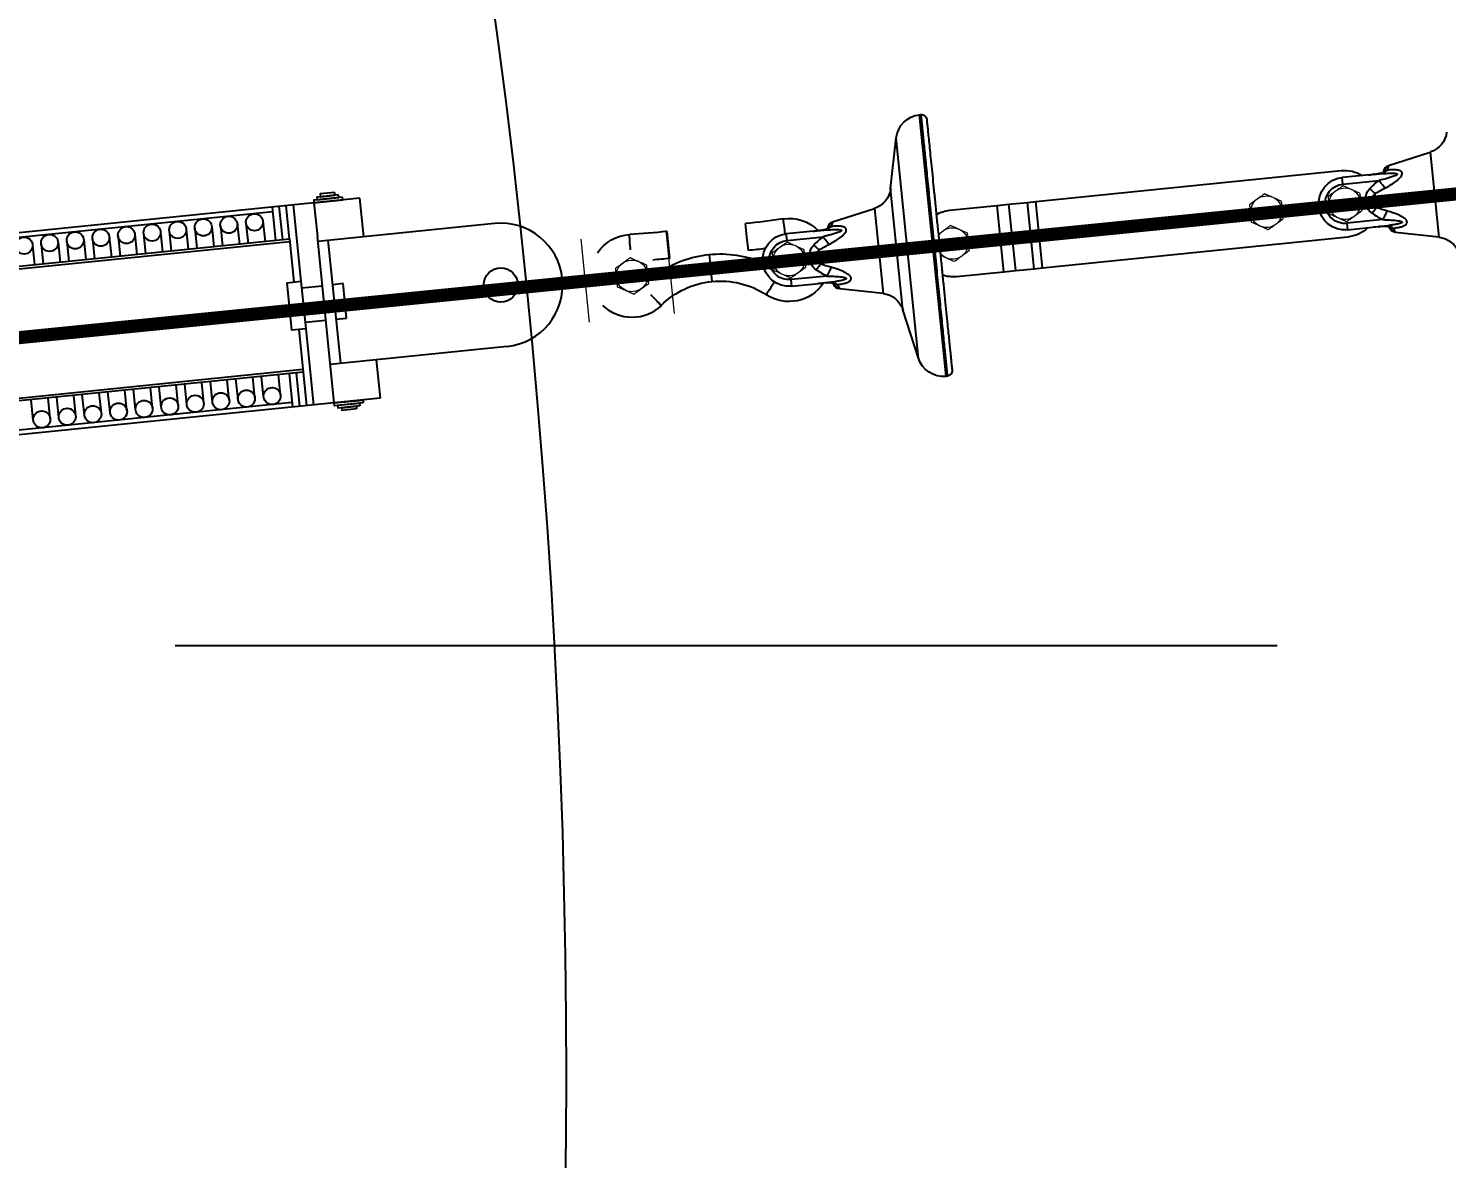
# Model space of a CAD drawing. Header units: millimetres. Extents: x -37020 to 35906, y -101 to 52234.
# Drawn here: x -153.634 to -152.556, y 319.414 to 320.274 of the extents above; entities that cross this region are included whole.
import ezdxf

# ---------------------------------------------------------------- set-up
doc = ezdxf.new("R2010")
doc.units = ezdxf.units.MM
doc.header["$PDMODE"] = 35
doc.header["$PDSIZE"] = 1
doc.linetypes.add('CENTER', pattern=[50.8, 31.75, -6.35, 6.35, -6.35])
doc.linetypes.add('DASHED', pattern=[0.3, 0.17, -0.13])
doc.layers.add('Catenaria', color=2, linetype='Continuous')
doc.layers.add('GE-Cotas', color=1, linetype='Continuous')
doc.styles.add('Romans', font='romans.shx', dxfattribs={"width": 0.8})
doc.styles.get("Standard").update_dxf_attribs({"font": 'arial.ttf'})
doc.dimstyles.get("Standard").update_dxf_attribs({"dimtxt": 0.18, "dimasz": 0.18, "dimexe": 0.18, "dimexo": 0.0625, "dimgap": 0.09, "dimtad": 0, "dimtih": 1, "dimtoh": 1, "dimdec": 4, "dimzin": 0, "dimdsep": 46, "dimtxsty": 'Standard', "dimcen": 0.09, "dimadec": 0, "dimazin": 0, "dimtfac": 1, "dimtdec": 4, "dimtofl": 0, "dimtmove": 0, "dimatfit": 3, "dimfxl": 1, "dimtolj": 1, "dimtzin": 0, "dimarcsym": 0})

# ---------------------------------------------------------------- blocks, each defined once
blk = doc.blocks.new('A$C356E08B0')
at = {"layer": 'GE-Cotas'}
for p, q in [((0.147, 0.1592), (1.9904, 0.1592)), ((0.147, 0.1297), (0.147, 0.1592)), ((0.1821, 0.1592), (0.1821, 0.0319)), ((0.198, 0.1009), (0.198, 0.1592)), ((0.2033, 0.1335), (0.2033, 0.1592)), ((0.2086, 0.1335), (0.2086, 0.1592)), ((0.2139, 0.1335), (0.2139, 0.1592)), ((0.2139, 0.1557), (1.9818, 0.1557)), ((0.2221, 0.1492), (0.2221, 0.1335)), ((0.2351, 0.1492), (0.2351, 0.1335)), ((0.2417, 0.1492), (0.2417, 0.1335)), ((0.2546, 0.1492), (0.2546, 0.1335)), ((0.2613, 0.1492), (0.2613, 0.1335)), ((0.2742, 0.1492), (0.2742, 0.1335)), ((0.2808, 0.1492), (0.2808, 0.1335)), ((0.2938, 0.1492), (0.2938, 0.1335)), ((0.3004, 0.1492), (0.3004, 0.1335)), ((0.3134, 0.1492), (0.3134, 0.1335)), ((0.32, 0.1492), (0.32, 0.1335)), ((0.3329, 0.1492), (0.3329, 0.1335)), ((0.3396, 0.1492), (0.3396, 0.1335)), ((0.3525, 0.1492), (0.3525, 0.1335)), ((0.3591, 0.1492), (0.3591, 0.1335)), ((0.3721, 0.1492), (0.3721, 0.1335)), ((0.3787, 0.1492), (0.3787, 0.1335)), ((0.3916, 0.1492), (0.3916, 0.1335)), ((0.3983, 0.1492), (0.3983, 0.1335)), ((0.4112, 0.1492), (0.4112, 0.1335)), ((0.047, 0.1297), (0.1821, 0.1297)), ((0.2033, 0.1335), (2.0061, 0.1335)), ((0.2033, 0.1009), (0.2033, 0.1335)), ((0.2033, 0.1316), (2.0061, 0.1316)), ((0.198, 0.0959), (0.1821, 0.0959)), ((0.198, 0.0696), (0.1821, 0.0696)), ((0.198, 0.0062), (0.198, 0.0646)), ((0.2033, 0.0319), (0.2033, 0.0646)), ((0.047, 0.0357), (0.1821, 0.0357)), ((0.147, 0.0357), (0.147, 0.0062)), ((0.2033, 0.0339), (2.0061, 0.0339)), ((0.1821, 0.0062), (0.1821, 0.0319)), ((0.2033, 0.0319), (2.0061, 0.0319)), ((0.2033, 0.0319), (0.2033, 0.0062)), ((0.2086, 0.0319), (0.2086, 0.0062)), ((0.2139, 0.0319), (0.2139, 0.0062)), ((0.2221, 0.0163), (0.2221, 0.0319)), ((0.2351, 0.0163), (0.2351, 0.0319)), ((0.2417, 0.0163), (0.2417, 0.0319)), ((0.2546, 0.0163), (0.2546, 0.0319)), ((0.2613, 0.0163), (0.2613, 0.0319)), ((0.2742, 0.0163), (0.2742, 0.0319)), ((0.2808, 0.0163), (0.2808, 0.0319)), ((0.2938, 0.0163), (0.2938, 0.0319)), ((0.3004, 0.0163), (0.3004, 0.0319)), ((0.3134, 0.0163), (0.3134, 0.0319)), ((0.32, 0.0163), (0.32, 0.0319)), ((0.3329, 0.0163), (0.3329, 0.0319)), ((0.3396, 0.0163), (0.3396, 0.0319)), ((0.3525, 0.0163), (0.3525, 0.0319)), ((0.3591, 0.0163), (0.3591, 0.0319)), ((0.3721, 0.0163), (0.3721, 0.0319)), ((0.3787, 0.0163), (0.3787, 0.0319)), ((0.3916, 0.0163), (0.3916, 0.0319)), ((0.3983, 0.0163), (0.3983, 0.0319)), ((0.147, 0.0062), (1.9904, 0.0062)), ((0.2139, 0.0098), (1.9818, 0.0098))]:
    blk.add_line(p, q, dxfattribs=at)
at = {"layer": 'GE-Cotas', "linetype": 'DASHED', "ltscale": 6}
blk.add_line((0.1741, 0.1297), (0.1741, 0.0357), dxfattribs=at)
at = {"layer": 'GE-Cotas'}
for points in [[(0.1629, 0.1634), (0.1794, 0.1634), (0.1794, 0.1613), (0.1629, 0.1613)], [(0.1656, 0.1655), (0.1766, 0.1655), (0.1766, 0.1634), (0.1656, 0.1634)], [(0.1601, 0.1613), (0.1821, 0.1613), (0.1821, 0.1592), (0.1601, 0.1592)], [(0.1601, 0.0042), (0.1821, 0.0042), (0.1821, 0.0062), (0.1601, 0.0062)], [(0.1629, 0.0021), (0.1794, 0.0021), (0.1794, 0.0042), (0.1629, 0.0042)], [(0.1656, 0), (0.1766, 0), (0.1766, 0.0021), (0.1656, 0.0021)]]:
    blk.add_lwpolyline(points, close=True, dxfattribs=at)
blk.add_lwpolyline([(0.198, 0.1009), (0.2086, 0.1009), (0.2086, 0.0646), (0.198, 0.0646), (0.198, 0.1009)], dxfattribs=at)
at = {"layer": 'GE-Cotas', "linetype": 'DASHED', "ltscale": 6}
blk.add_lwpolyline([(0.1741, 0.0959), (0.1662, 0.0959), (0.1662, 0.0696), (0.1741, 0.0696)], dxfattribs=at)
at = {"layer": 'GE-Cotas'}
for centre, radius in [((0.2286, 0.1492), 0.00647), ((0.2482, 0.1492), 0.00647), ((0.2677, 0.1492), 0.00647), ((0.2873, 0.1492), 0.00647), ((0.3069, 0.1492), 0.00647), ((0.3265, 0.1492), 0.00647), ((0.346, 0.1492), 0.00647), ((0.3656, 0.1492), 0.00647), ((0.3852, 0.1492), 0.00647), ((0.4047, 0.1492), 0.00647), ((0.047, 0.0827), 0.013), ((0.2286, 0.0163), 0.00647), ((0.2482, 0.0163), 0.00647), ((0.2677, 0.0163), 0.00647), ((0.2873, 0.0163), 0.00647), ((0.3069, 0.0163), 0.00647), ((0.3265, 0.0163), 0.00647), ((0.346, 0.0163), 0.00647), ((0.3656, 0.0163), 0.00647), ((0.3852, 0.0163), 0.00647), ((0.4047, 0.0163), 0.00647)]:
    blk.add_circle(centre, radius, dxfattribs=at)
blk.add_arc((0.047, 0.0827), 0.047, 90, 270, dxfattribs=at)
blk = doc.blocks.new('A$C60C7134E')
at = {"layer": 'Catenaria', "color": 6, "linetype": 'Continuous', "lineweight": 15}
blk.add_line((2.3779, -1.4258), (2.3446, -1.4798), dxfattribs=at)
at = {"layer": 'Catenaria', "color": 1, "linetype": 'Continuous', "lineweight": 15}
blk.add_line((2.4332, -1.4599), (2.3999, -1.514), dxfattribs=at)
at = {"layer": 'Catenaria', "color": 1}
for p, q in [((2.4117, -1.4962), (2.4063, -1.5049)), ((2.4427, -1.5031), (2.4481, -1.4943)), ((2.4427, -1.5031), (2.4481, -1.4943)), ((2.4063, -1.5049), (2.4009, -1.5137)), ((2.4373, -1.5118), (2.4427, -1.5031)), ((2.4373, -1.5118), (2.4427, -1.5031)), ((2.6399, -1.5072), (2.5349, -1.6774)), ((2.6407, -1.5077), (2.6399, -1.5072)), ((2.5016, -1.5218), (2.5042, -1.5175)), ((2.5042, -1.5175), (2.5244, -1.53)), ((2.6149, -1.5104), (2.5265, -1.6537)), ((2.6149, -1.5104), (2.5883, -1.5383)), ((2.4628, -1.5277), (2.4573, -1.5364)), ((2.5251, -1.5363), (2.5016, -1.5218)), ((2.5252, -1.5304), (2.5214, -1.5281)), ((2.5252, -1.5303), (2.5245, -1.5299)), ((2.5271, -1.5314), (2.5252, -1.5304)), ((2.5271, -1.5314), (2.5252, -1.5304)), ((2.5271, -1.5315), (2.5252, -1.5304)), ((2.5252, -1.5304), (2.5252, -1.5304)), ((2.5271, -1.5314), (2.5271, -1.5315)), ((2.5378, -1.5316), (2.5375, -1.5322)), ((2.5692, -1.5429), (2.5378, -1.5316)), ((2.4573, -1.5364), (2.4519, -1.5452)), ((2.5166, -1.5424), (2.511, -1.5515)), ((2.5883, -1.5383), (2.5395, -1.6174)), ((2.4859, -1.5473), (2.4832, -1.5516)), ((2.5034, -1.564), (2.4832, -1.5516)), ((2.4859, -1.5473), (2.5094, -1.5618)), ((2.535, -1.5983), (2.5692, -1.5429)), ((2.5004, -1.5622), (2.5041, -1.5646)), ((2.5041, -1.5646), (2.5059, -1.5658)), ((2.5041, -1.5646), (2.5041, -1.5646)), ((2.5059, -1.5658), (2.5059, -1.5658)), ((2.5112, -1.5747), (2.5109, -1.5753)), ((2.5109, -1.5753), (2.535, -1.5983)), ((2.6138, -1.5788), (2.6447, -1.5978)), ((2.6447, -1.5978), (2.618, -1.6411)), ((2.6524, -1.6026), (2.6257, -1.6458)), ((2.6447, -1.5978), (2.6524, -1.6026)), ((2.6524, -1.6026), (2.6644, -1.61)), ((2.5395, -1.6174), (2.5265, -1.6537)), ((2.6644, -1.61), (2.6377, -1.6532)), ((2.6698, -1.6133), (2.6431, -1.6566)), ((2.6644, -1.61), (2.6698, -1.6133)), ((2.6698, -1.6133), (2.8684, -1.7359)), ((2.5871, -1.622), (2.618, -1.6411)), ((2.618, -1.6411), (2.6257, -1.6458)), ((2.6257, -1.6458), (2.6377, -1.6532)), ((2.6377, -1.6532), (2.6431, -1.6566)), ((2.6431, -1.6566), (2.8418, -1.7791)), ((2.5349, -1.6774), (2.5356, -1.6779)), ((2.8633, -1.745), (2.8659, -1.7407)), ((2.8868, -1.7595), (2.8633, -1.745)), ((2.8659, -1.7407), (2.8861, -1.7532)), ((2.8869, -1.7535), (2.8831, -1.7513)), ((2.8867, -1.7534), (2.8835, -1.7515)), ((2.8869, -1.7535), (2.8862, -1.7531)), ((2.8888, -1.7546), (2.8869, -1.7535)), ((2.8888, -1.7546), (2.8869, -1.7535)), ((2.8888, -1.7546), (2.8869, -1.7535)), ((2.8869, -1.7535), (2.8869, -1.7535)), ((2.8888, -1.7546), (2.8888, -1.7546)), ((2.8995, -1.7548), (2.8992, -1.7553)), ((2.9309, -1.766), (2.8995, -1.7548)), ((2.8783, -1.7656), (2.8727, -1.7747)), ((2.8967, -1.8214), (2.9309, -1.766)), ((2.8476, -1.7705), (2.8449, -1.7747)), ((2.8651, -1.7872), (2.8449, -1.7747)), ((2.8476, -1.7705), (2.8711, -1.785)), ((2.8621, -1.7853), (2.8658, -1.7877)), ((2.8658, -1.7877), (2.8676, -1.7889)), ((2.8658, -1.7877), (2.8658, -1.7877)), ((2.8676, -1.7889), (2.8676, -1.789)), ((2.8729, -1.7979), (2.8726, -1.7984)), ((2.8726, -1.7984), (2.8967, -1.8214))]:
    blk.add_line(p, q, dxfattribs=at)
at = {"layer": 'Catenaria', "color": 1, "flags": 128}
for points in [[(2.4105, -1.465), (2.4117, -1.4645), (2.4135, -1.4639), (2.4152, -1.4633), (2.4168, -1.4628), (2.4183, -1.4622), (2.4195, -1.4618), (2.4204, -1.4615), (2.4211, -1.4613), (2.4214, -1.4612), (2.4215, -1.4611)], [(2.3818, -1.489), (2.3812, -1.4901), (2.3802, -1.4918), (2.3793, -1.4934), (2.3785, -1.4948), (2.3778, -1.4962), (2.3771, -1.4973), (2.3766, -1.4981), (2.3763, -1.4987), (2.3761, -1.499), (2.3761, -1.4991)], [(2.4912, -1.5147), (2.491, -1.5134), (2.4908, -1.5116), (2.4905, -1.5098), (2.4903, -1.5081), (2.4901, -1.5066), (2.4899, -1.5053), (2.4898, -1.5043), (2.4897, -1.5036), (2.4897, -1.5033), (2.4897, -1.5032)], [(2.5166, -1.5424), (2.5165, -1.5418), (2.5164, -1.5411), (2.5163, -1.5404), (2.5161, -1.5397), (2.516, -1.5391), (2.5159, -1.5384), (2.5157, -1.5377), (2.5156, -1.537)], [(2.525, -1.5436), (2.525, -1.5427), (2.525, -1.5418), (2.5251, -1.5409), (2.5251, -1.54), (2.5251, -1.5391), (2.5251, -1.5382), (2.5251, -1.5372), (2.5251, -1.5363)], [(2.4826, -1.5512), (2.4818, -1.5522), (2.4808, -1.5538), (2.4798, -1.5553), (2.4788, -1.5567), (2.478, -1.558), (2.4773, -1.559), (2.4767, -1.5599), (2.4763, -1.5604), (2.4761, -1.5607), (2.4761, -1.5608)], [(2.511, -1.5515), (2.5104, -1.5517), (2.5097, -1.5519), (2.5091, -1.5521), (2.5084, -1.5522), (2.5077, -1.5524), (2.5071, -1.5526), (2.5064, -1.5528), (2.5057, -1.553)], [(2.5158, -1.5585), (2.5151, -1.5589), (2.5143, -1.5593), (2.5135, -1.5597), (2.5127, -1.5601), (2.5119, -1.5605), (2.511, -1.561), (2.5102, -1.5614), (2.5094, -1.5618)], [(2.8783, -1.7656), (2.8782, -1.7649), (2.8781, -1.7643), (2.878, -1.7636), (2.8778, -1.7629), (2.8777, -1.7622), (2.8776, -1.7615), (2.8774, -1.7608), (2.8773, -1.7602)], [(2.8867, -1.7667), (2.8867, -1.7659), (2.8867, -1.765), (2.8868, -1.7641), (2.8868, -1.7632), (2.8868, -1.7623), (2.8868, -1.7613), (2.8868, -1.7604), (2.8868, -1.7595)], [(2.8727, -1.7747), (2.8721, -1.7748), (2.8714, -1.775), (2.8708, -1.7752), (2.8701, -1.7754), (2.8694, -1.7756), (2.8688, -1.7758), (2.8681, -1.776), (2.8674, -1.7762)], [(2.8775, -1.7816), (2.8768, -1.782), (2.876, -1.7824), (2.8752, -1.7829), (2.8744, -1.7833), (2.8735, -1.7837), (2.8727, -1.7841), (2.8719, -1.7846), (2.8711, -1.785)]]:
    blk.add_lwpolyline(points, dxfattribs=at)
at = {"layer": 'Catenaria', "color": 252, "linetype": 'Continuous', "ltscale": 7}
blk.add_arc((-2.7615, 1.7023), 5.9715, 299.50472, 357.1937, dxfattribs=at)
at = {"layer": 'Catenaria', "color": 1}
for centre, radius, start, end in [((2.3916, -1.4716), 0.0316, 19.236, 108.6394), ((2.4815, -1.4402), 0.0636, 199.236, 238.3258), ((2.3916, -1.4716), 0.0316, 188.026, 240.6173), ((2.4815, -1.4402), 0.0842, 209.9461, 238.3258), ((2.0235, -2.1253), 0.7187, 58.3258, 60.6173), ((2.0235, -2.1253), 0.7393, 58.3258, 59.3323), ((2.4815, -1.4402), 0.0636, 238.3258, 277.4155), ((2.4937, -1.5346), 0.0316, 8.0121, 97.4155), ((2.6294, -1.5242), 0.02, 58.3258, 136.339), ((2.4815, -1.4402), 0.0842, 238.3258, 266.7054), ((2.4937, -1.5346), 0.02, 58.3258, 238.3258), ((2.4937, -1.5346), 0.015, 58.3258, 238.3258), ((2.0746, -2.1568), 0.7393, 57.3192, 58.3258), ((2.5265, -1.5267), 0.00394, 238.193, 250.4357), ((2.5361, -1.5363), 0.005, 70.3413, 136.7585), ((2.518, -1.5495), 0.0128, 100.8882, 195.7633), ((2.518, -1.5495), 0.00724, 100.8882, 195.7633), ((2.5327, -1.5362), 0.00318, 51.3405, 104.8079), ((2.5358, -1.5368), 0.00497, 69.7819, 125.472), ((2.5753, -1.5259), 0.018, 250.3413, 316.339), ((2.0746, -2.1568), 0.7187, 56.0342, 58.3258), ((2.4937, -1.5346), 0.0316, 236.0342, 288.6255), ((2.5013, -1.5675), 0.00409, 46.4424, 58.2319), ((2.5143, -1.5716), 0.005, 160.6639, 226.3102), ((2.5127, -1.5686), 0.00318, 191.8625, 245.3741), ((2.5146, -1.5711), 0.00497, 170.602, 226.8795), ((2.6005, -1.6004), 0.0254, 58.3258, 82.5966), ((2.5226, -1.6113), 0.018, 340.3125, 46.3102), ((2.6005, -1.6004), 0.0254, 213.9759, 238.3258), ((2.5454, -1.6604), 0.02, 160.3125, 238.3258), ((2.8551, -1.7575), 0.0254, 20.2691, 58.3258), ((2.8554, -1.7577), 0.02, 58.3258, 238.3258), ((2.8554, -1.7577), 0.015, 58.3258, 238.3258), ((2.8882, -1.7498), 0.00394, 238.1886, 250.4401), ((2.8944, -1.7594), 0.00318, 51.33, 104.8217), ((2.8978, -1.7595), 0.005, 70.3413, 136.7585), ((2.8975, -1.76), 0.00497, 69.7844, 125.4732), ((2.8797, -1.7727), 0.0128, 100.8882, 195.7633), ((2.8797, -1.7727), 0.00724, 100.8882, 195.7633), ((2.9369, -1.7491), 0.018, 250.3413, 316.339), ((2.8551, -1.7575), 0.0254, 238.3258, 276.3824), ((2.863, -1.7907), 0.00409, 46.4379, 58.2364), ((2.876, -1.7948), 0.005, 160.6639, 226.3102), ((2.8744, -1.7918), 0.00318, 191.8488, 245.3846), ((2.8763, -1.7943), 0.00497, 170.6008, 226.8771), ((2.8843, -1.8345), 0.018, 340.3125, 46.3102)]:
    blk.add_arc(centre, radius, start, end, dxfattribs=at)
at = {"layer": 'Catenaria', "color": 1, "linetype": 'Continuous', "lineweight": 15}
for centre, start, end in [((2.3916, -1.4716), 148.3258, 208.3258), ((2.3916, -1.4716), 88.3258, 148.3258), ((2.3916, -1.4716), 28.3258, 88.3258), ((2.3916, -1.4716), 328.3258, 28.3258), ((2.3916, -1.4716), 208.3258, 268.3258), ((2.3916, -1.4716), 268.3258, 328.3258), ((2.4937, -1.5346), 148.3258, 208.3258), ((2.4937, -1.5346), 88.3258, 148.3258), ((2.4937, -1.5346), 28.3258, 88.3258), ((2.4937, -1.5346), 328.3258, 28.3258), ((2.4937, -1.5346), 208.3258, 268.3258), ((2.4937, -1.5346), 268.3258, 328.3258), ((2.6001, -1.6002), 88.3258, 115.973), ((2.6001, -1.6002), 28.3258, 88.3258), ((2.6001, -1.6002), 328.3258, 28.3258), ((2.6001, -1.6002), 180.6051, 208.3258), ((2.6001, -1.6002), 208.3258, 268.3258), ((2.6001, -1.6002), 268.3258, 328.3258), ((2.8044, -1.7262), 88.3258, 148.3258), ((2.8044, -1.7262), 28.3258, 88.3258), ((2.8044, -1.7262), 148.3258, 208.3258), ((2.8044, -1.7262), 328.3258, 28.3258), ((2.8044, -1.7262), 208.3258, 268.3258), ((2.8044, -1.7262), 268.3258, 328.3258), ((2.8554, -1.7577), 88.3258, 148.3258), ((2.8554, -1.7577), 28.3258, 88.3258), ((2.8554, -1.7577), 148.3258, 208.3258), ((2.8554, -1.7577), 328.3258, 28.3258), ((2.8554, -1.7577), 208.3258, 268.3258), ((2.8554, -1.7577), 268.3258, 328.3258)]:
    blk.add_arc(centre, 0.012, start, end, dxfattribs=at)
for points, knots in [([(2.3778, -1.4711), (2.378, -1.4707), (2.3787, -1.4696), (2.3799, -1.4676), (2.3809, -1.466), (2.3814, -1.4653)], [0, 0, 0, 0, 0.211454, 0.603081, 1, 1, 1, 1]), ([(2.3814, -1.4653), (2.3817, -1.4648), (2.3829, -1.4628), (2.3841, -1.4608), (2.385, -1.4594)], [0, 0, 0, 0, 0.232325, 1, 1, 1, 1]), ([(2.385, -1.4594), (2.3862, -1.4594), (2.3884, -1.4595), (2.3908, -1.4595), (2.392, -1.4596)], [0, 0, 0, 0, 0.495444, 1, 1, 1, 1]), ([(2.392, -1.4596), (2.3921, -1.4596), (2.3934, -1.4596), (2.3957, -1.4597), (2.3978, -1.4597), (2.3989, -1.4598)], [0, 0, 0, 0, 0.0701458, 0.5307558, 1, 1, 1, 1]), ([(2.3989, -1.4598), (2.3994, -1.4608), (2.4005, -1.4628), (2.4016, -1.4648), (2.4022, -1.4659)], [0, 0, 0, 0, 0.495448, 1, 1, 1, 1]), ([(2.4022, -1.4659), (2.4023, -1.466), (2.4028, -1.4671), (2.404, -1.4692), (2.405, -1.471), (2.4055, -1.472)], [0, 0, 0, 0, 0.070055, 0.530806, 1, 1, 1, 1]), ([(2.3811, -1.4772), (2.381, -1.4771), (2.3804, -1.476), (2.3793, -1.4739), (2.3783, -1.4721), (2.3778, -1.4711)], [0, 0, 0, 0, 0.0700826, 0.5307907, 1, 1, 1, 1]), ([(2.3843, -1.4833), (2.3838, -1.4824), (2.3827, -1.4804), (2.3816, -1.4783), (2.3811, -1.4772)], [0, 0, 0, 0, 0.495444, 1, 1, 1, 1]), ([(2.4055, -1.472), (2.4045, -1.4735), (2.4033, -1.4754), (2.4021, -1.4774), (2.4018, -1.4779)], [0, 0, 0, 0, 0.767675, 1, 1, 1, 1]), ([(2.3913, -1.4835), (2.3911, -1.4835), (2.3899, -1.4835), (2.3875, -1.4834), (2.3854, -1.4834), (2.3843, -1.4833)], [0, 0, 0, 0, 0.0700826, 0.5308196, 1, 1, 1, 1]), ([(2.3982, -1.4838), (2.3971, -1.4837), (2.3948, -1.4837), (2.3925, -1.4836), (2.3913, -1.4835)], [0, 0, 0, 0, 0.4954292, 1, 1, 1, 1]), ([(2.4018, -1.4779), (2.4013, -1.4786), (2.4004, -1.4802), (2.3992, -1.4822), (2.3984, -1.4833), (2.3982, -1.4838)], [0, 0, 0, 0, 0.3913226, 0.7885467, 1, 1, 1, 1]), ([(2.4835, -1.5283), (2.483, -1.529), (2.4821, -1.5306), (2.4809, -1.5326), (2.4801, -1.5338), (2.4799, -1.5342)], [0, 0, 0, 0, 0.3913226, 0.7885467, 1, 1, 1, 1]), ([(2.4872, -1.5224), (2.4862, -1.5239), (2.485, -1.5258), (2.4838, -1.5278), (2.4835, -1.5283)], [0, 0, 0, 0, 0.767675, 1, 1, 1, 1]), ([(2.4941, -1.5226), (2.4939, -1.5226), (2.4927, -1.5225), (2.4903, -1.5225), (2.4882, -1.5224), (2.4872, -1.5224)], [0, 0, 0, 0, 0.070055, 0.530806, 1, 1, 1, 1]), ([(2.501, -1.5228), (2.4999, -1.5227), (2.4976, -1.5227), (2.4953, -1.5226), (2.4941, -1.5226)], [0, 0, 0, 0, 0.495448, 1, 1, 1, 1]), ([(2.5043, -1.5289), (2.5042, -1.5287), (2.5036, -1.5276), (2.5025, -1.5256), (2.5015, -1.5237), (2.501, -1.5228)], [0, 0, 0, 0, 0.0701458, 0.5307558, 1, 1, 1, 1]), ([(2.5076, -1.535), (2.5071, -1.534), (2.506, -1.532), (2.5049, -1.5299), (2.5043, -1.5289)], [0, 0, 0, 0, 0.495444, 1, 1, 1, 1]), ([(2.4799, -1.5342), (2.4804, -1.5351), (2.4815, -1.5371), (2.4826, -1.5392), (2.4832, -1.5403)], [0, 0, 0, 0, 0.4954292, 1, 1, 1, 1]), ([(2.4832, -1.5403), (2.4833, -1.5404), (2.4838, -1.5415), (2.485, -1.5436), (2.486, -1.5454), (2.4865, -1.5464)], [0, 0, 0, 0, 0.0700826, 0.5308196, 1, 1, 1, 1]), ([(2.5003, -1.5468), (2.5006, -1.5464), (2.5013, -1.5452), (2.5025, -1.5432), (2.5035, -1.5417), (2.504, -1.5409)], [0, 0, 0, 0, 0.211454, 0.603081, 1, 1, 1, 1]), ([(2.504, -1.5409), (2.5042, -1.5404), (2.5055, -1.5384), (2.5067, -1.5365), (2.5076, -1.535)], [0, 0, 0, 0, 0.232325, 1, 1, 1, 1]), ([(2.4865, -1.5464), (2.4876, -1.5464), (2.4899, -1.5465), (2.4922, -1.5465), (2.4934, -1.5466)], [0, 0, 0, 0, 0.495444, 1, 1, 1, 1]), ([(2.4934, -1.5466), (2.4936, -1.5466), (2.4948, -1.5466), (2.4971, -1.5467), (2.4993, -1.5467), (2.5003, -1.5468)], [0, 0, 0, 0, 0.0700826, 0.5307907, 1, 1, 1, 1]), ([(2.6005, -1.5882), (2.6003, -1.5882), (2.5991, -1.5882), (2.5975, -1.5881), (2.5962, -1.5881), (2.5959, -1.5881)], [0, 0, 0, 0, 0.105712, 0.800977, 1, 1, 1, 1]), ([(2.6074, -1.5884), (2.6063, -1.5884), (2.604, -1.5883), (2.6017, -1.5882), (2.6005, -1.5882)], [0, 0, 0, 0, 0.495448, 1, 1, 1, 1]), ([(2.6107, -1.5945), (2.6106, -1.5944), (2.61, -1.5933), (2.6089, -1.5912), (2.6079, -1.5893), (2.6074, -1.5884)], [0, 0, 0, 0, 0.070146, 0.530756, 1, 1, 1, 1]), ([(2.614, -1.6006), (2.6134, -1.5996), (2.6124, -1.5976), (2.6112, -1.5955), (2.6107, -1.5945)], [0, 0, 0, 0, 0.495444, 1, 1, 1, 1]), ([(2.5874, -1.6018), (2.5875, -1.6021), (2.5883, -1.6035), (2.589, -1.6048), (2.5896, -1.6059)], [0, 0, 0, 0, 0.23891, 1, 1, 1, 1]), ([(2.5896, -1.6059), (2.5896, -1.606), (2.5902, -1.6071), (2.5913, -1.6092), (2.5923, -1.6111), (2.5928, -1.612)], [0, 0, 0, 0, 0.0700826, 0.5308196, 1, 1, 1, 1]), ([(2.6067, -1.6124), (2.6069, -1.612), (2.6077, -1.6108), (2.6089, -1.6089), (2.6098, -1.6073), (2.6103, -1.6065)], [0, 0, 0, 0, 0.211454, 0.603081, 1, 1, 1, 1]), ([(2.6103, -1.6065), (2.6106, -1.606), (2.6119, -1.604), (2.6131, -1.6021), (2.614, -1.6006)], [0, 0, 0, 0, 0.232325, 1, 1, 1, 1]), ([(2.5928, -1.612), (2.594, -1.612), (2.5962, -1.6121), (2.5986, -1.6122), (2.5998, -1.6122)], [0, 0, 0, 0, 0.495444, 1, 1, 1, 1]), ([(2.5998, -1.6122), (2.5999, -1.6122), (2.6012, -1.6122), (2.6035, -1.6123), (2.6056, -1.6124), (2.6067, -1.6124)], [0, 0, 0, 0, 0.070083, 0.530791, 1, 1, 1, 1]), ([(2.7978, -1.714), (2.7969, -1.7155), (2.7957, -1.7175), (2.7944, -1.7195), (2.7942, -1.7199)], [0, 0, 0, 0, 0.767675, 1, 1, 1, 1]), ([(2.8047, -1.7142), (2.8046, -1.7142), (2.8033, -1.7142), (2.801, -1.7141), (2.7989, -1.7141), (2.7978, -1.714)], [0, 0, 0, 0, 0.0700826, 0.5307907, 1, 1, 1, 1]), ([(2.8117, -1.7144), (2.8105, -1.7144), (2.8083, -1.7143), (2.8059, -1.7143), (2.8047, -1.7142)], [0, 0, 0, 0, 0.495477, 1, 1, 1, 1]), ([(2.8149, -1.7205), (2.8149, -1.7204), (2.8143, -1.7193), (2.8132, -1.7172), (2.8122, -1.7154), (2.8117, -1.7144)], [0, 0, 0, 0, 0.070091, 0.530786, 1, 1, 1, 1]), ([(2.7942, -1.7199), (2.7937, -1.7207), (2.7927, -1.7223), (2.7915, -1.7242), (2.7908, -1.7254), (2.7905, -1.7258)], [0, 0, 0, 0, 0.3913226, 0.7885467, 1, 1, 1, 1]), ([(2.7905, -1.7258), (2.7911, -1.7268), (2.7921, -1.7288), (2.7933, -1.7309), (2.7938, -1.7319)], [0, 0, 0, 0, 0.4953857, 1, 1, 1, 1]), ([(2.8182, -1.7266), (2.8177, -1.7256), (2.8166, -1.7236), (2.8155, -1.7216), (2.8149, -1.7205)], [0, 0, 0, 0, 0.4953857, 1, 1, 1, 1]), ([(2.7938, -1.7319), (2.7939, -1.7321), (2.7945, -1.7332), (2.7956, -1.7352), (2.7966, -1.7371), (2.7971, -1.738)], [0, 0, 0, 0, 0.0700826, 0.5307907, 1, 1, 1, 1]), ([(2.811, -1.7384), (2.8112, -1.738), (2.8119, -1.7369), (2.8131, -1.7349), (2.8141, -1.7333), (2.8146, -1.7325)], [0, 0, 0, 0, 0.211454, 0.603081, 1, 1, 1, 1]), ([(2.8146, -1.7325), (2.8149, -1.7321), (2.8161, -1.7301), (2.8173, -1.7281), (2.8182, -1.7266)], [0, 0, 0, 0, 0.232325, 1, 1, 1, 1]), ([(2.7971, -1.738), (2.7982, -1.738), (2.8005, -1.7381), (2.8028, -1.7382), (2.804, -1.7382)], [0, 0, 0, 0, 0.495415, 1, 1, 1, 1]), ([(2.804, -1.7382), (2.8042, -1.7382), (2.8054, -1.7383), (2.8078, -1.7383), (2.8099, -1.7384), (2.811, -1.7384)], [0, 0, 0, 0, 0.070083, 0.530848, 1, 1, 1, 1]), ([(2.8489, -1.7455), (2.8479, -1.747), (2.8467, -1.749), (2.8455, -1.751), (2.8452, -1.7514)], [0, 0, 0, 0, 0.767675, 1, 1, 1, 1]), ([(2.8558, -1.7457), (2.8556, -1.7457), (2.8544, -1.7457), (2.852, -1.7456), (2.8499, -1.7456), (2.8489, -1.7455)], [0, 0, 0, 0, 0.0700826, 0.5307907, 1, 1, 1, 1]), ([(2.8627, -1.7459), (2.8616, -1.7459), (2.8593, -1.7458), (2.857, -1.7458), (2.8558, -1.7457)], [0, 0, 0, 0, 0.495477, 1, 1, 1, 1]), ([(2.866, -1.752), (2.8659, -1.7519), (2.8653, -1.7508), (2.8642, -1.7487), (2.8632, -1.7469), (2.8627, -1.7459)], [0, 0, 0, 0, 0.0701457, 0.5308136, 1, 1, 1, 1]), ([(2.8452, -1.7514), (2.8447, -1.7522), (2.8438, -1.7538), (2.8426, -1.7557), (2.8418, -1.7569), (2.8416, -1.7573)], [0, 0, 0, 0, 0.3913226, 0.7885467, 1, 1, 1, 1]), ([(2.8416, -1.7573), (2.8421, -1.7583), (2.8432, -1.7603), (2.8443, -1.7624), (2.8449, -1.7634)], [0, 0, 0, 0, 0.495444, 1, 1, 1, 1]), ([(2.8657, -1.764), (2.8659, -1.7636), (2.8672, -1.7616), (2.8684, -1.7596), (2.8693, -1.7581)], [0, 0, 0, 0, 0.232325, 1, 1, 1, 1]), ([(2.8693, -1.7581), (2.8688, -1.7571), (2.8677, -1.7551), (2.8666, -1.7531), (2.866, -1.752)], [0, 0, 0, 0, 0.495444, 1, 1, 1, 1]), ([(2.8449, -1.7634), (2.845, -1.7636), (2.8455, -1.7647), (2.8467, -1.7667), (2.8477, -1.7686), (2.8482, -1.7695)], [0, 0, 0, 0, 0.0700826, 0.5307907, 1, 1, 1, 1]), ([(2.862, -1.7699), (2.8623, -1.7695), (2.863, -1.7684), (2.8642, -1.7664), (2.8652, -1.7648), (2.8657, -1.764)], [0, 0, 0, 0, 0.211454, 0.603081, 1, 1, 1, 1]), ([(2.8482, -1.7695), (2.8493, -1.7696), (2.8516, -1.7696), (2.8539, -1.7697), (2.8551, -1.7697)], [0, 0, 0, 0, 0.495386, 1, 1, 1, 1]), ([(2.8551, -1.7697), (2.8553, -1.7697), (2.8565, -1.7698), (2.8588, -1.7698), (2.8609, -1.7699), (2.862, -1.7699)], [0, 0, 0, 0, 0.0700826, 0.5307907, 1, 1, 1, 1])]:
    blk.add_open_spline(points, degree=3, knots=knots, dxfattribs=at)
at = {"layer": 'Catenaria', "color": 1}
for points, knots in [([(2.5881, -1.5928), (2.5899, -1.59), (2.5933, -1.5845), (2.5984, -1.5762), (2.6034, -1.5681), (2.6083, -1.5602), (2.6129, -1.5526), (2.6174, -1.5455), (2.6215, -1.5387), (2.6253, -1.5325), (2.6288, -1.5269), (2.6319, -1.5219), (2.6345, -1.5176), (2.6367, -1.5141), (2.6385, -1.5112), (2.6397, -1.5092), (2.6405, -1.5079), (2.6406, -1.5078), (2.6407, -1.5077)], [0, 0, 0, 0, 0.062501, 0.125002, 0.187502, 0.249998, 0.312502, 0.375001, 0.4375, 0.500002, 0.5625, 0.625, 0.687499, 0.75, 0.812501, 0.875, 0.9375, 1, 1, 1, 1]), ([(2.642, -1.5132), (2.6422, -1.5128), (2.6427, -1.5119), (2.6426, -1.5105), (2.6423, -1.5095), (2.6417, -1.5085), (2.6411, -1.508), (2.6407, -1.5077)], [0, 0, 0, 0, 0.225806, 0.480942, 0.614527, 0.747718, 1, 1, 1, 1]), ([(2.5412, -1.6767), (2.5412, -1.6766), (2.5413, -1.6765), (2.5417, -1.6759), (2.5422, -1.675), (2.5428, -1.674), (2.5435, -1.6729), (2.5443, -1.6717), (2.5451, -1.6704), (2.5459, -1.669), (2.5474, -1.6665), (2.5499, -1.6626), (2.5535, -1.6567), (2.5577, -1.6499), (2.5624, -1.6424), (2.5674, -1.6341), (2.5729, -1.6254), (2.5785, -1.6161), (2.5844, -1.6066), (2.5904, -1.597), (2.5963, -1.5873), (2.6023, -1.5777), (2.608, -1.5683), (2.6136, -1.5594), (2.6188, -1.5509), (2.6232, -1.5437), (2.6269, -1.5377), (2.63, -1.5327), (2.6327, -1.5283), (2.6347, -1.5252), (2.636, -1.523), (2.6369, -1.5215), (2.6379, -1.5199), (2.6389, -1.5183), (2.6398, -1.5168), (2.6407, -1.5154), (2.6414, -1.5143), (2.6419, -1.5134), (2.642, -1.5133), (2.642, -1.5132)], [0, 0, 0, 0, 0.024016, 0.045698, 0.06504, 0.082041, 0.096699, 0.11173, 0.125156, 0.138769, 0.152574, 0.190147, 0.227898, 0.26563, 0.303377, 0.341131, 0.378865, 0.416606, 0.454362, 0.492102, 0.529836, 0.567591, 0.60534, 0.64307, 0.680819, 0.718572, 0.746883, 0.77519, 0.803453, 0.830291, 0.842957, 0.855124, 0.86929, 0.88744, 0.904839, 0.924797, 0.947314, 0.972383, 1, 1, 1, 1]), ([(2.5251, -1.5363), (2.5266, -1.537), (2.5297, -1.5383), (2.5336, -1.5399), (2.5363, -1.5408), (2.5377, -1.5411), (2.5384, -1.5412), (2.5388, -1.5411), (2.539, -1.5411), (2.5391, -1.5409), (2.5391, -1.5408), (2.5391, -1.5406), (2.5388, -1.54), (2.5375, -1.5388), (2.5352, -1.537), (2.5307, -1.5339), (2.527, -1.5316), (2.5244, -1.53)], [0, 0, 0, 0, 0.146869, 0.294047, 0.367547, 0.404331, 0.422759, 0.430633, 0.438578, 0.443363, 0.448137, 0.454928, 0.467693, 0.512513, 0.620088, 0.728863, 1, 1, 1, 1]), ([(2.5319, -1.5332), (2.5319, -1.5332), (2.5318, -1.5332), (2.5315, -1.5332), (2.531, -1.5331), (2.5302, -1.5329), (2.5293, -1.5325), (2.5282, -1.532), (2.5275, -1.5316), (2.5271, -1.5314)], [0, 0, 0, 0, 0.157036, 0.292402, 0.409981, 0.540009, 0.685554, 0.845059, 1, 1, 1, 1]), ([(2.5347, -1.5338), (2.5342, -1.5339), (2.5333, -1.5341), (2.5313, -1.5336), (2.5292, -1.5326), (2.5278, -1.5318), (2.5271, -1.5315)], [0, 0, 0, 0, 0.230021, 0.460721, 0.736558, 1, 1, 1, 1]), ([(2.5156, -1.537), (2.5172, -1.5368), (2.5203, -1.5363), (2.5235, -1.5363), (2.5251, -1.5363)], [0, 0, 0, 0, 0.497098, 1, 1, 1, 1]), ([(2.525, -1.5436), (2.5236, -1.5433), (2.5209, -1.5428), (2.5181, -1.5426), (2.5166, -1.5424)], [0, 0, 0, 0, 0.49921, 1, 1, 1, 1]), ([(2.5347, -1.5338), (2.5359, -1.5345), (2.5377, -1.5357), (2.5401, -1.5375), (2.5414, -1.5389), (2.5423, -1.5402), (2.5427, -1.5412), (2.5427, -1.542), (2.5424, -1.5428), (2.542, -1.5433), (2.5409, -1.5439), (2.5397, -1.5443), (2.5377, -1.5446), (2.5347, -1.5448), (2.5301, -1.5445), (2.5267, -1.5439), (2.525, -1.5436)], [0, 0, 0, 0, 0.134131, 0.217, 0.299607, 0.343777, 0.387733, 0.429921, 0.446773, 0.483545, 0.505141, 0.577855, 0.594538, 0.694983, 0.847277, 1, 1, 1, 1]), ([(2.5329, -1.5328), (2.5329, -1.5328), (2.5329, -1.5328), (2.5328, -1.5329), (2.5324, -1.533), (2.5321, -1.5331), (2.5319, -1.5332)], [0, 0, 0, 0, 0.072028, 0.366042, 0.713178, 1, 1, 1, 1]), ([(2.5375, -1.5322), (2.5372, -1.5324), (2.5367, -1.5329), (2.5353, -1.5335), (2.5347, -1.5338)], [0, 0, 0, 0, 0.547147, 1, 1, 1, 1]), ([(2.5094, -1.5618), (2.5086, -1.5604), (2.5072, -1.5576), (2.5062, -1.5545), (2.5057, -1.553)], [0, 0, 0, 0, 0.497897, 1, 1, 1, 1]), ([(2.511, -1.5515), (2.5118, -1.5527), (2.5133, -1.5551), (2.515, -1.5573), (2.5158, -1.5585)], [0, 0, 0, 0, 0.498769, 1, 1, 1, 1]), ([(2.5004, -1.5622), (2.5007, -1.5624), (2.502, -1.5632), (2.5032, -1.564), (2.5041, -1.5646)], [0, 0, 0, 0, 0.255946, 1, 1, 1, 1]), ([(2.5034, -1.564), (2.5063, -1.5658), (2.5105, -1.5684), (2.5156, -1.571), (2.518, -1.5721), (2.5191, -1.5724), (2.5195, -1.5724), (2.5197, -1.5723), (2.5198, -1.5722), (2.5198, -1.572), (2.5198, -1.5718), (2.5195, -1.5711), (2.5183, -1.5698), (2.5164, -1.5679), (2.5133, -1.5651), (2.5109, -1.5631), (2.5094, -1.5618)], [0, 0, 0, 0, 0.293836, 0.440817, 0.514443, 0.530742, 0.547208, 0.552651, 0.558169, 0.563004, 0.569967, 0.583328, 0.631374, 0.726336, 0.822151, 1, 1, 1, 1]), ([(2.5158, -1.5585), (2.5163, -1.5591), (2.5176, -1.5609), (2.5197, -1.5639), (2.5214, -1.567), (2.5225, -1.5695), (2.5231, -1.5714), (2.5233, -1.5731), (2.523, -1.5742), (2.5225, -1.5749), (2.5219, -1.5752), (2.521, -1.5754), (2.5198, -1.5754), (2.5178, -1.5749), (2.5149, -1.5736), (2.5126, -1.5723), (2.5114, -1.5715)], [0, 0, 0, 0, 0.069456, 0.196234, 0.322712, 0.383476, 0.443991, 0.506117, 0.543534, 0.566286, 0.610443, 0.628789, 0.683449, 0.738429, 0.859928, 1, 1, 1, 1]), ([(2.5041, -1.5646), (2.5045, -1.5649), (2.5051, -1.5653), (2.5057, -1.5657), (2.5059, -1.5658)], [0, 0, 0, 0, 0.70041, 1, 1, 1, 1]), ([(2.5059, -1.5658), (2.506, -1.5659), (2.5064, -1.5661), (2.5072, -1.5667), (2.5081, -1.5674), (2.5088, -1.5681), (2.5093, -1.5687), (2.5095, -1.569), (2.5096, -1.5692), (2.5096, -1.5693), (2.5096, -1.5693)], [0, 0, 0, 0, 0.025879, 0.202341, 0.354354, 0.500108, 0.636108, 0.761288, 0.894588, 1, 1, 1, 1]), ([(2.5059, -1.5658), (2.5067, -1.5663), (2.5082, -1.5673), (2.5101, -1.5689), (2.5111, -1.5704), (2.5113, -1.5712), (2.5114, -1.5715)], [0, 0, 0, 0, 0.326805, 0.583426, 0.841934, 1, 1, 1, 1]), ([(2.5096, -1.5693), (2.5096, -1.5695), (2.5097, -1.5699), (2.5097, -1.5703), (2.5097, -1.5703), (2.5097, -1.5704)], [0, 0, 0, 0, 0.376695, 0.729247, 1, 1, 1, 1]), ([(2.5114, -1.5715), (2.5114, -1.5722), (2.5115, -1.5737), (2.5113, -1.5744), (2.5112, -1.5747)], [0, 0, 0, 0, 0.452885, 1, 1, 1, 1]), ([(2.5356, -1.6779), (2.5357, -1.6778), (2.5358, -1.6777), (2.5366, -1.6764), (2.5378, -1.6744), (2.5396, -1.6716), (2.5418, -1.668), (2.5444, -1.6637), (2.5475, -1.6587), (2.551, -1.6531), (2.5548, -1.6469), (2.5589, -1.6402), (2.5634, -1.633), (2.568, -1.6254), (2.5729, -1.6176), (2.5779, -1.6094), (2.583, -1.6012), (2.5864, -1.5956), (2.5881, -1.5928)], [0, 0, 0, 0, 0.0625, 0.125, 0.187501, 0.25, 0.312501, 0.375, 0.4375, 0.500002, 0.5625, 0.624999, 0.687503, 0.750001, 0.812503, 0.874998, 0.937499, 1, 1, 1, 1]), ([(2.5356, -1.6779), (2.5361, -1.6781), (2.5369, -1.6785), (2.538, -1.6785), (2.539, -1.6784), (2.5403, -1.6778), (2.5409, -1.677), (2.5412, -1.6767)], [0, 0, 0, 0, 0.2523126, 0.3854487, 0.5191479, 0.7743156, 1, 1, 1, 1]), ([(2.8868, -1.7595), (2.8883, -1.7601), (2.8914, -1.7615), (2.8953, -1.763), (2.898, -1.7639), (2.8994, -1.7643), (2.9001, -1.7643), (2.9005, -1.7643), (2.9007, -1.7642), (2.9008, -1.7641), (2.9008, -1.764), (2.9008, -1.7637), (2.9004, -1.7632), (2.8991, -1.7619), (2.8968, -1.7602), (2.8924, -1.7571), (2.8887, -1.7548), (2.8861, -1.7532)], [0, 0, 0, 0, 0.146855, 0.294048, 0.367534, 0.404325, 0.422753, 0.430626, 0.438572, 0.443357, 0.44813, 0.454921, 0.467686, 0.512512, 0.62008, 0.728855, 1, 1, 1, 1]), ([(2.8964, -1.7569), (2.8976, -1.7577), (2.8994, -1.7589), (2.9018, -1.7607), (2.9031, -1.7621), (2.904, -1.7634), (2.9044, -1.7644), (2.9044, -1.7652), (2.9041, -1.7659), (2.9036, -1.7664), (2.9026, -1.7671), (2.9014, -1.7675), (2.8994, -1.7678), (2.8964, -1.768), (2.8918, -1.7676), (2.8884, -1.767), (2.8867, -1.7667)], [0, 0, 0, 0, 0.134131, 0.216999, 0.299612, 0.343776, 0.387732, 0.429923, 0.446775, 0.483548, 0.505144, 0.577857, 0.594546, 0.69499, 0.847278, 1, 1, 1, 1]), ([(2.8936, -1.7563), (2.8936, -1.7563), (2.8935, -1.7564), (2.8932, -1.7564), (2.8927, -1.7563), (2.8919, -1.7561), (2.891, -1.7557), (2.8899, -1.7552), (2.8892, -1.7548), (2.8888, -1.7546)], [0, 0, 0, 0, 0.157039, 0.292415, 0.409982, 0.540033, 0.685607, 0.845057, 1, 1, 1, 1]), ([(2.8964, -1.7569), (2.8959, -1.757), (2.895, -1.7572), (2.893, -1.7568), (2.8909, -1.7558), (2.8895, -1.755), (2.8888, -1.7546)], [0, 0, 0, 0, 0.230014, 0.460686, 0.736514, 1, 1, 1, 1]), ([(2.8946, -1.756), (2.8946, -1.756), (2.8946, -1.756), (2.8945, -1.756), (2.8941, -1.7562), (2.8938, -1.7563), (2.8936, -1.7563)], [0, 0, 0, 0, 0.072026, 0.366034, 0.713183, 1, 1, 1, 1]), ([(2.8992, -1.7553), (2.8989, -1.7556), (2.8984, -1.7561), (2.897, -1.7567), (2.8964, -1.7569)], [0, 0, 0, 0, 0.547145, 1, 1, 1, 1]), ([(2.8773, -1.7602), (2.8789, -1.7599), (2.882, -1.7595), (2.8852, -1.7595), (2.8868, -1.7595)], [0, 0, 0, 0, 0.497098, 1, 1, 1, 1]), ([(2.8867, -1.7667), (2.8853, -1.7665), (2.8826, -1.766), (2.8797, -1.7657), (2.8783, -1.7656)], [0, 0, 0, 0, 0.499185, 1, 1, 1, 1]), ([(2.8711, -1.785), (2.8703, -1.7836), (2.8689, -1.7807), (2.8679, -1.7777), (2.8674, -1.7762)], [0, 0, 0, 0, 0.497897, 1, 1, 1, 1]), ([(2.8727, -1.7747), (2.8735, -1.7759), (2.875, -1.7783), (2.8767, -1.7805), (2.8775, -1.7816)], [0, 0, 0, 0, 0.498769, 1, 1, 1, 1]), ([(2.8621, -1.7854), (2.8624, -1.7856), (2.8637, -1.7863), (2.8649, -1.7871), (2.8658, -1.7878)], [0, 0, 0, 0, 0.255946, 1, 1, 1, 1]), ([(2.8651, -1.7872), (2.868, -1.7889), (2.8722, -1.7915), (2.8773, -1.7942), (2.8797, -1.7953), (2.8808, -1.7955), (2.8812, -1.7955), (2.8814, -1.7955), (2.8815, -1.7954), (2.8815, -1.7952), (2.8815, -1.795), (2.8812, -1.7943), (2.88, -1.7929), (2.8781, -1.791), (2.875, -1.7882), (2.8726, -1.7863), (2.8711, -1.785)], [0, 0, 0, 0, 0.293837, 0.440818, 0.514451, 0.530744, 0.54721, 0.552656, 0.558173, 0.563007, 0.569977, 0.583327, 0.63138, 0.726335, 0.82215, 1, 1, 1, 1]), ([(2.8658, -1.7877), (2.8662, -1.788), (2.8668, -1.7884), (2.8674, -1.7889), (2.8676, -1.789)], [0, 0, 0, 0, 0.700334, 1, 1, 1, 1]), ([(2.8676, -1.7889), (2.8684, -1.7895), (2.8699, -1.7905), (2.8718, -1.7921), (2.8728, -1.7935), (2.873, -1.7944), (2.8731, -1.7947)], [0, 0, 0, 0, 0.326847, 0.583434, 0.841954, 1, 1, 1, 1]), ([(2.8676, -1.789), (2.8676, -1.789), (2.8681, -1.7893), (2.8688, -1.7899), (2.8698, -1.7906), (2.8705, -1.7913), (2.871, -1.7918), (2.8712, -1.7922), (2.8713, -1.7924), (2.8713, -1.7924), (2.8713, -1.7925)], [0, 0, 0, 0, 0.02585, 0.202288, 0.354335, 0.500094, 0.636098, 0.761281, 0.89458, 1, 1, 1, 1]), ([(2.8775, -1.7816), (2.878, -1.7823), (2.8793, -1.784), (2.8814, -1.787), (2.8831, -1.7901), (2.8842, -1.7927), (2.8848, -1.7946), (2.885, -1.7963), (2.8847, -1.7974), (2.8842, -1.7981), (2.8836, -1.7984), (2.8826, -1.7986), (2.8815, -1.7985), (2.8795, -1.798), (2.8766, -1.7968), (2.8743, -1.7954), (2.8731, -1.7947)], [0, 0, 0, 0, 0.069456, 0.19624, 0.322717, 0.383476, 0.443991, 0.506117, 0.543534, 0.566285, 0.610442, 0.628788, 0.683444, 0.738423, 0.859922, 1, 1, 1, 1]), ([(2.8713, -1.7925), (2.8713, -1.7927), (2.8714, -1.7931), (2.8714, -1.7935), (2.8714, -1.7935), (2.8714, -1.7935)], [0, 0, 0, 0, 0.376678, 0.729239, 1, 1, 1, 1]), ([(2.8731, -1.7947), (2.8731, -1.7954), (2.8732, -1.7969), (2.873, -1.7975), (2.8729, -1.7979)], [0, 0, 0, 0, 0.452887, 1, 1, 1, 1])]:
    blk.add_open_spline(points, degree=3, knots=knots, dxfattribs=at)
at = {"layer": 'Catenaria', "xscale": -1, "rotation": 328.3257525560198}
blk.add_blockref('A$C356E08B0', (2.3014, -1.5169), dxfattribs=at)
blk = doc.blocks.new('*D253')
at = {"layer": 'Defpoints', "color": 0, "transparency": 16777216}
for p in [(-136.0816, 321.8002), (-135.9947, 320.9334), (-155.9846, 319.8044)]:
    blk.add_point(p, dxfattribs=at)
at = {"layer": 'Catenaria', "color": 3, "linetype": 'Continuous', "transparency": 16777216, "insert": (-145.622, 320.3449), "char_height": 0.5, "attachment_point": 5, "rotation": 5.7264, "style": 'Romans'}
blk.add_mtext('\\A1;20.00', dxfattribs=at)
blk = doc.blocks.new('COORDENADAS 4.4')
at = {"layer": 'GE-Cotas', "linetype": 'CENTER', "ltscale": 0.04}
blk.add_line((5, 0), (-5, 0), dxfattribs=at)
at = {"layer": 'GE-Cotas', "color": 3, "ltscale": 4, "style": 'Romans', "width": 0.8}
for tag, p in [('COORDENADASX', (-19.4042, 8.0195)), ('COORDENADASY', (-19.4042, 5.5181))]:
    blk.add_attdef(tag, p, '', height=2, dxfattribs=at)

msp = doc.modelspace()

# ---------------------------------------------------------------- linework, layer by layer
at = {"layer": 'Catenaria', "linetype": 'Continuous', "const_width": 0.01, "elevation": -11.48}
msp.add_lwpolyline([(-155.9846, 319.8044), (-69.0733, 328.4957)], dxfattribs=at)

# ---------------------------------------------------------------- block references
at = {"ltscale": 0.1, "xscale": 0.6599999999999682, "yscale": 0.6599999999999682, "zscale": 0.6599999999999682}
msp.add_blockref('COORDENADAS 4.4', (-155.9846, 319.8044, -11.48), dxfattribs=at)
at = {"layer": 'Catenaria', "color": 52, "ltscale": 0.1, "true_color": 0xc8c92d, "xscale": -1, "rotation": 154.1134929100958}
msp.add_blockref('A$C60C7134E', (-155.9694, 319.8059, -11.48), dxfattribs=at)

# ---------------------------------------------------------------- dimensions: what is measured, and where the dimension line sits
at = {"layer": 'Catenaria', "linetype": 'Continuous'}
dim = msp.add_linear_dim(base=(-135.9947, 320.9334), p1=(-155.9846, 319.8044, -11.48), p2=(-136.0816, 321.8002), angle=5.7264, dimstyle='Standard', override={"dimscale": 0.1, "dimtxt": 5, "dimasz": 2.5, "dimexe": 1, "dimexo": 1, "dimgap": 1.25, "dimtad": 1, "dimtih": 0, "dimtoh": 0, "dimdec": 2, "dimzin": 1, "dimtxsty": 'Romans', "dimcen": 1, "dimse1": 1, "dimse2": 1, "dimsd1": 1, "dimsd2": 1, "dimclrd": 2, "dimclre": 1, "dimclrt": 3, "dimaunit": 1, "dimadec": 3, "dimtdec": 2, "dimtix": 1, "dimtofl": 1, "dimatfit": 0, "dimtzin": 8}, dxfattribs=at)
dim.commit()
dim.dimension.update_dxf_attribs({"geometry": '*D253', "text_midpoint": (-145.5846, 319.9717), "dimtype": 161})

doc.saveas('drawing.dxf')
